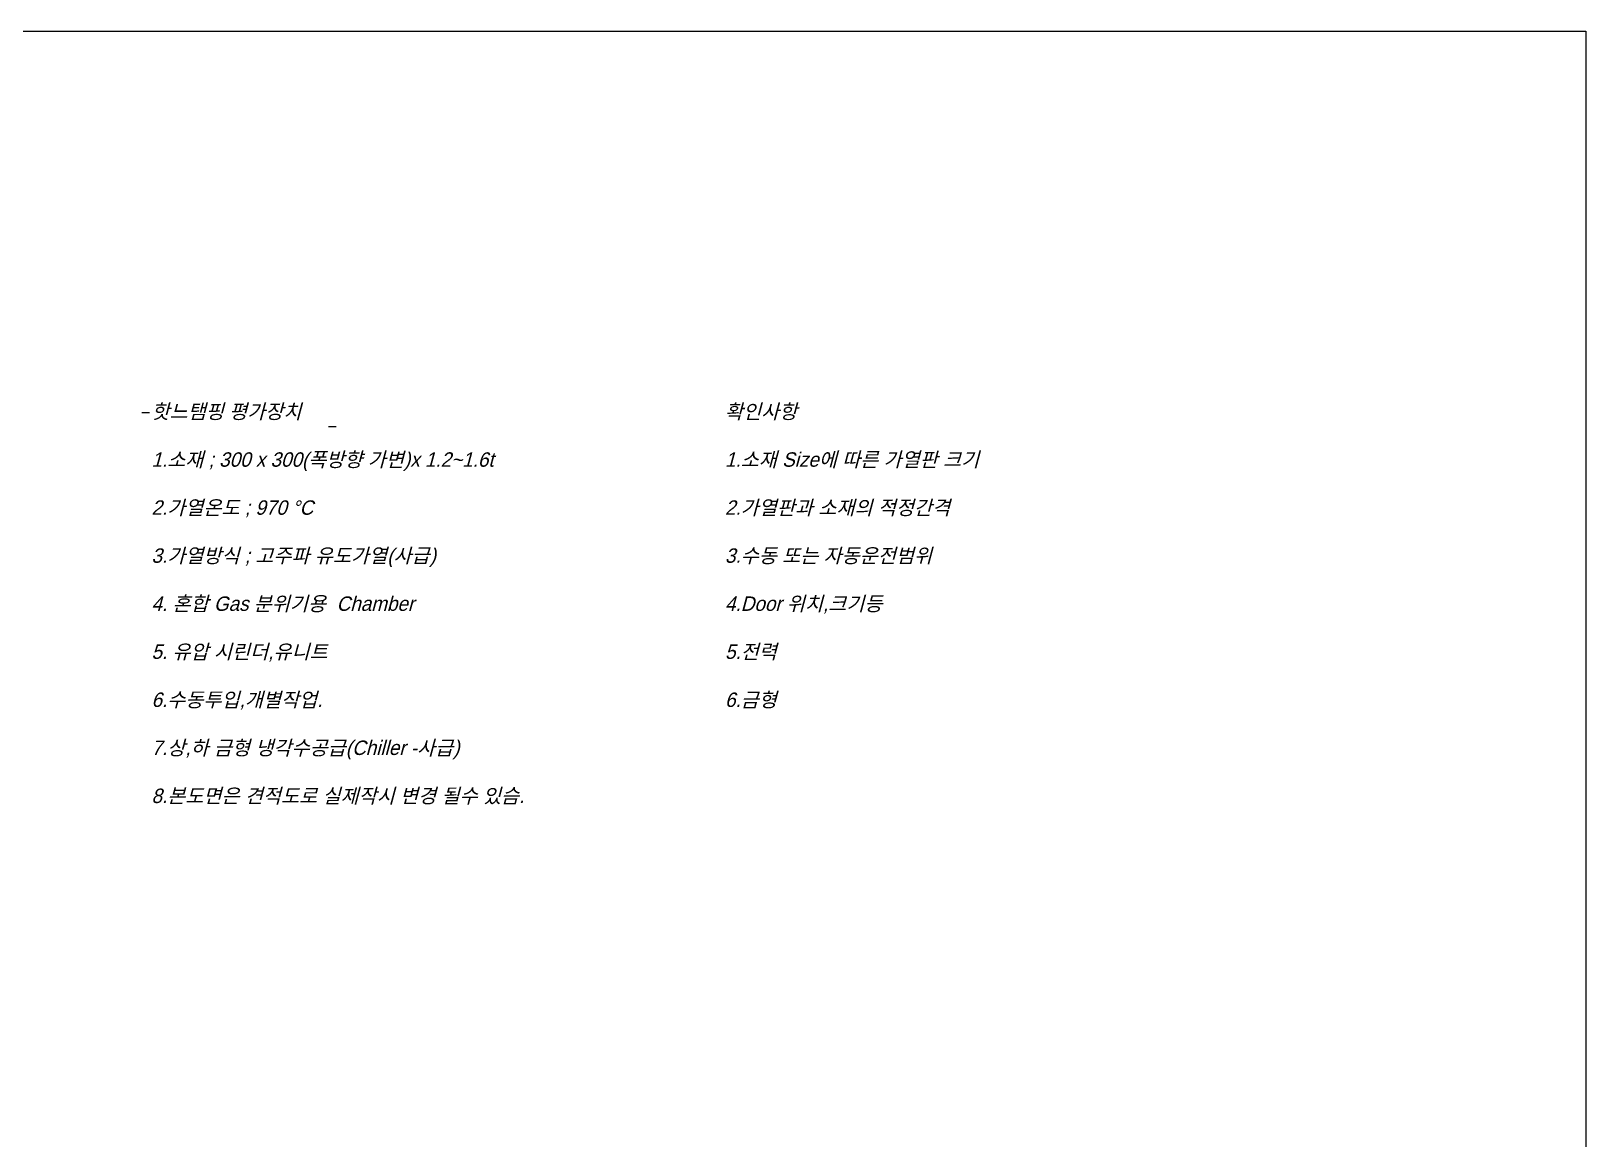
# Model space of a CAD drawing. Header units: millimetres. Extents: x 30636 to 38225, y -21023 to -5848.
# Drawn here: x 35798 to 38225, y -7578 to -5848 of the extents above; entities that cross this region are included whole.
import ezdxf

# ---------------------------------------------------------------- set-up
doc = ezdxf.new("R2010")
doc.units = ezdxf.units.MM
doc.styles.get("Standard").update_dxf_attribs({"font": 'arial.ttf', "oblique": 15, "height": 10})

msp = doc.modelspace()

# ---------------------------------------------------------------- linework, layer by layer
at = {"linetype": 'ByBlock', "lineweight": -2}
for p, q in [((35971.11414, -6443.63899), (35983.11414, -6443.63899)), ((36262.21583, -6465.35067), (36274.21583, -6465.35067))]:
    msp.add_line(p, q, dxfattribs=at)
msp.add_lwpolyline([(33175.20299, -5848.02774), (38224.80745, -5848.02774), (38224.80745, -9766.72826), (33175.20299, -9766.72826)], close=True)

# ---------------------------------------------------------------- texts
at = {"char_height": 22.5, "attachment_point": 1}
for s, insert in [('{\\fGulim|b0|i0|c129|p50;핫느탬핑 평가장치\\P\\P1.소재 ; 300 x 300(폭방향 가변)x 1.2~1.6t\\P\\P2.가열온도 ; 970 %%DC\\P\\P3.가열방식 ; 고주파 유도가열(사급)\\P\\P4. 혼합 Gas 분위기용  Chamber\\P\\P5. 유압 시린더,유니트\\P\\P6.수동투입,개별작업.\\P\\P7.상,하 금형 냉각수공급(Chiller -사급)\\P\\P8.본도면은 견적도로 실제작시 변경 될수 있슴.}', (35986.11414, -6430.78613)), ('{\\fGulim|b0|i0|c129|p50;확인사항\\P\\P1.소재 Size에 따른 가열판 크기\\P\\P2.가열판과 소재의 적정간격\\P\\P3.수동 또는 자동운전범위\\P\\P4.Door 위치,크기등\\P\\P5.전력\\P\\P6.금형}', (36881.14345, -6430.78613))]:
    msp.add_mtext(s, dxfattribs=dict(at, insert=insert))

doc.saveas('drawing.dxf')
